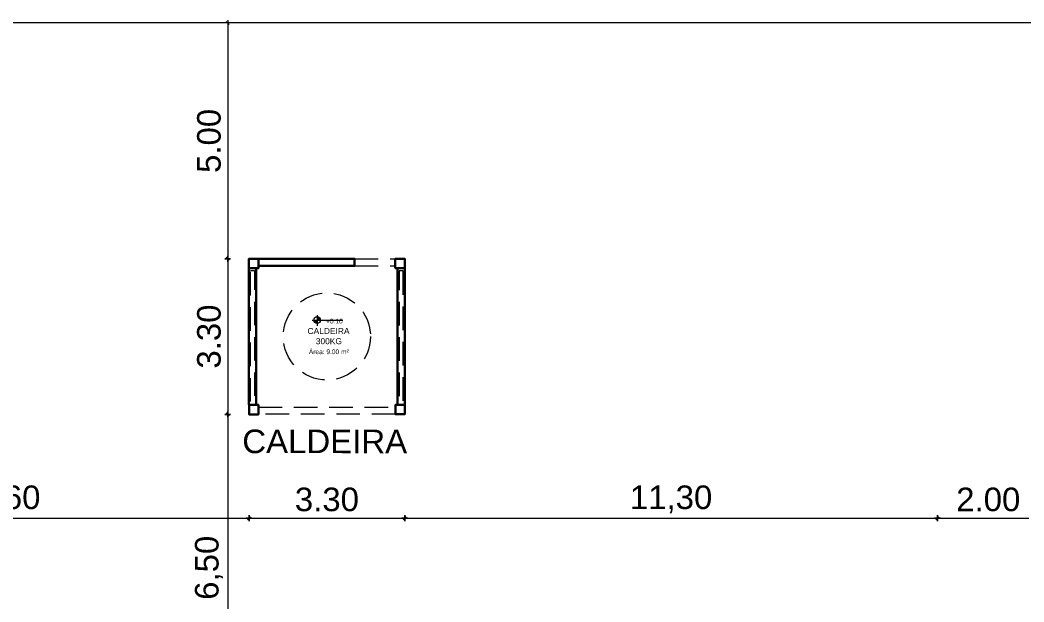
# Model space of a CAD drawing. Header units: metres. Extents: x 5 to 242, y -3 to 162.
# Drawn here: x 191.67 to 212.95, y 110.9 to 123.25 of the extents above; entities that cross this region are included whole.
import ezdxf

# ---------------------------------------------------------------- set-up
doc = ezdxf.new("R2010")
doc.units = ezdxf.units.M
doc.linetypes.add('IMPORT-Dashed _3_', pattern=[0.75, 0.5, -0.25])
doc.layers.add('1053_ARQ_BASE_MATADOURO_dwg', color=7, linetype='Continuous', lineweight=5, true_color=0x767676)
for name, color, linetype, lineweight in [('A-COTAS', 7, 'Continuous', 9), ('A-ESTRUTURA', 7, 'Continuous', 30), ('A-PAREDE', 7, 'Continuous', 30), ('A-PROJEÇÃO', 7, 'IMPORT-Dashed _3_', 15), ('A-TEXTO1', 7, 'Continuous', 5)]:
    doc.layers.add(name, color=color, linetype=linetype, lineweight=lineweight)
doc.styles.add('Arial', font='arial.ttf', dxfattribs={"height": 0.5})
doc.styles.add('Arial_2', font='arial.ttf', dxfattribs={"height": 0.1275})
doc.styles.add('Arial_3', font='arial.ttf', dxfattribs={"height": 0.1})
doc.styles.add('Arial_5', font='arial.ttf', dxfattribs={"height": 0.1})

# ---------------------------------------------------------------- blocks, each defined once
blk = doc.blocks.new('1053_ARQ_BASE_MATADOURO_dwg_PU-Tick-4039619-TÉRREO 1_20')
at = {"layer": 'A-COTAS', "color": 253, "true_color": 0xaaaaaa}
for p, q in [((1, 0), (-1, 0)), ((-0.5, -0.5), (0.5, 0.5)), ((0, -1), (0, 1))]:
    blk.add_line(p, q, dxfattribs=at)
blk = doc.blocks.new('1053_ARQ_BASE_MATADOURO_dwg_arq geral tgov-4039641-TÉRREO 1_20')
at = {"layer": 'A-TEXTO1', "lineweight": 9, "true_color": 0xe2e2e2}
h = blk.add_hatch(color=254, dxfattribs=at)
h.paths.add_polyline_path([(41.361, 33.698), (41.38, 33.698), (41.433, 33.698), (41.423, 33.734), (41.397, 33.76), (41.361, 33.767), (41.361, 33.716)])
h.paths.add_polyline_path([(41.361, 33.626), (41.361, 33.698), (41.289, 33.698), (41.305, 33.653), (41.345, 33.628), (41.361, 33.626)])
at = {"color": 253, "lineweight": 5, "true_color": 0xaaaaaa, "flags": 128}
blk.add_lwpolyline([(-62.5, 40), (-62.5, -40), (62.5, -40), (62.5, 40)], close=True, dxfattribs=at)
at = {"layer": 'A-COTAS', "color": 253, "true_color": 0xaaaaaa}
for p, q in [((39.466, 39.937), (39.466, 35.061)), ((39.466, 34.936), (39.466, 31.761)), ((39.466, 31.636), (39.466, 25.251)), ((29.392, 29.495), (39.855, 29.495)), ((39.98, 29.495), (43.155, 29.495)), ((43.28, 29.495), (54.442, 29.495)), ((54.567, 29.495), (56.442, 29.495))]:
    blk.add_line(p, q, dxfattribs=at)
at = {"layer": 'A-ESTRUTURA', "color": 253, "true_color": 0xaaaaaa, "flags": 128}
for points in [[(39.916, 34.798), (40.116, 34.798), (40.116, 34.998), (39.916, 34.998), (39.916, 34.798)], [(43.216, 34.8), (43.016, 34.8), (43.016, 35), (43.216, 35), (43.216, 34.8)], [(39.918, 31.898), (40.118, 31.898), (40.118, 31.698), (39.918, 31.698), (39.918, 31.898)], [(43.218, 31.9), (43.018, 31.9), (43.018, 31.7), (43.218, 31.7), (43.218, 31.9)]]:
    blk.add_lwpolyline(points, dxfattribs=at)
at = {"layer": 'A-PAREDE', "color": 253, "true_color": 0xaaaaaa}
for p, q in [((39.916, 34.798), (39.916, 31.898)), ((40.068, 31.898), (40.068, 34.798)), ((43.066, 34.8), (43.066, 31.9))]:
    blk.add_line(p, q, dxfattribs=at)
at = {"layer": 'A-PAREDE', "color": 253, "true_color": 0xaaaaaa, "flags": 128}
for points in [[(40.116, 34.848), (42.156, 34.848), (42.156, 35), (40.116, 35)], [(43.018, 31.85), (43.018, 31.7), (43.218, 31.7), (43.218, 35), (43.016, 35), (43.016, 34.85)]]:
    blk.add_lwpolyline(points, dxfattribs=at)
at = {"layer": 'A-PROJEÇÃO', "color": 253, "true_color": 0xaaaaaa}
for p, q in [((42.156, 35), (43.016, 35)), ((42.156, 34.85), (43.016, 34.85)), ((40.118, 31.848), (43.018, 31.848)), ((43.018, 31.7), (40.118, 31.7))]:
    blk.add_line(p, q, dxfattribs=at)
at = {"layer": 'A-PROJEÇÃO', "color": 253, "true_color": 0xaaaaaa, "flags": 128}
for points in [[(39.946, 34.748), (40.036, 34.748), (40.036, 31.948), (39.947, 31.948), (39.947, 34.748)], [(43.186, 34.745), (43.096, 34.745), (43.096, 31.955), (43.187, 31.955), (43.187, 34.745)]]:
    blk.add_lwpolyline(points, dxfattribs=at)
at = {"layer": 'A-PROJEÇÃO', "color": 253, "true_color": 0xaaaaaa}
blk.add_circle((41.567, 33.349), 0.924, dxfattribs=at)
at = {"layer": 'A-TEXTO1', "color": 253, "true_color": 0xaaaaaa}
for p, q in [((41.255, 33.698), (41.902, 33.698)), ((41.361, 33.805), (41.361, 33.578))]:
    blk.add_line(p, q, dxfattribs=at)
blk.add_circle((41.361, 33.698), 0.0719, dxfattribs=at)
for p, xscale, yscale, zscale, rotation in [((39.466, 40), 0.06250000000000001, 0.06250000000000001, 0.06250000000000001, 89.99999999999962), ((39.466, 34.998), 0.06250000000000001, 0.06250000000000001, 0.06250000000000001, 89.99999999999962), ((39.466, 34.998), 0.0625, 0.0625, 0.0625, 269.9999999999996), ((39.466, 31.698), 0.0625, 0.0625, 0.0625, 269.9999999999996), ((39.466, 31.698), 0.06250000000000001, 0.06250000000000001, 0.06250000000000001, 89.99999999999962), ((39.918, 29.495), 0.0625, 0.0625, 0.0625, 180), ((43.218, 29.495), 0.0625, 0.0625, 0.0625, 180), ((54.505, 29.495), 0.0625, 0.0625, 0.0625, 180)]:
    blk.add_blockref('1053_ARQ_BASE_MATADOURO_dwg_PU-Tick-4039619-TÉRREO 1_20', p, dxfattribs=dict(xscale=xscale, yscale=yscale, zscale=zscale, rotation=rotation))
at = {"xscale": 0.0625, "yscale": 0.0625, "zscale": 0.0625}
for p in [(39.918, 29.495), (43.218, 29.495), (54.505, 29.495)]:
    blk.add_blockref('1053_ARQ_BASE_MATADOURO_dwg_PU-Tick-4039619-TÉRREO 1_20', p, dxfattribs=at)
at = {"layer": 'A-COTAS', "char_height": 0.5, "width": 1.62805, "attachment_point": 2, "rotation": 90, "line_spacing_factor": 0.941778, "style": 'Arial'}
for s, insert in [('5.00', (38.817, 37.499)), ('3.30', (38.817, 33.348)), ('6,50', (38.772, 28.443))]:
    blk.add_mtext(s, dxfattribs=dict(at, insert=insert))
at = {"layer": 'A-COTAS', "char_height": 0.5, "attachment_point": 2, "line_spacing_factor": 0.941778, "style": 'Arial'}
for s, insert, width in [('10,60', (34.624, 30.189), 2.0932), ('3.30', (41.568, 30.144), 1.62805), ('11,30', (48.861, 30.189), 2.0932), ('2.00', (55.583, 30.144), 1.62805)]:
    blk.add_mtext(s, dxfattribs=dict(at, insert=insert, width=width))
at = {"layer": 'A-TEXTO1', "attachment_point": 1, "line_spacing_factor": 0.941778}
for s, insert, char_height, width, rotation, style in [('+0.10', (41.55, 33.726), 0.1, 0.42237, 0.0321, 'Arial_5'), ('CALDEIRA', (41.157, 33.529), 0.1275, 1.063, 0.0321, 'Arial_2'), ('300KG', (41.332, 33.314), 0.1275, 0.6634, 0.0321, 'Arial_2'), ('Área: 9.00 m²', (41.185, 33.075), 0.1, 1.01124, 0.0321, 'Arial_3'), ('CALDEIRA', (39.775, 31.375), 0.5, 4.16805, 359.9922, 'Arial')]:
    blk.add_mtext(s, dxfattribs=dict(at, insert=insert, char_height=char_height, width=width, rotation=rotation, style=style))
blk = doc.blocks.new('1053_ARQ_BASE_MATADOURO_dwg-3625622-TÉRREO 1_20')
blk.add_blockref('1053_ARQ_BASE_MATADOURO_dwg_arq geral tgov-4039641-TÉRREO 1_20', (130.21, 83.186))

msp = doc.modelspace()

# ---------------------------------------------------------------- block references
at = {"layer": '1053_ARQ_BASE_MATADOURO_dwg', "color": 253, "true_color": 0xaaaaaa}
msp.add_blockref('1053_ARQ_BASE_MATADOURO_dwg-3625622-TÉRREO 1_20', (26.399, 0), dxfattribs=at)

doc.saveas('drawing.dxf')
